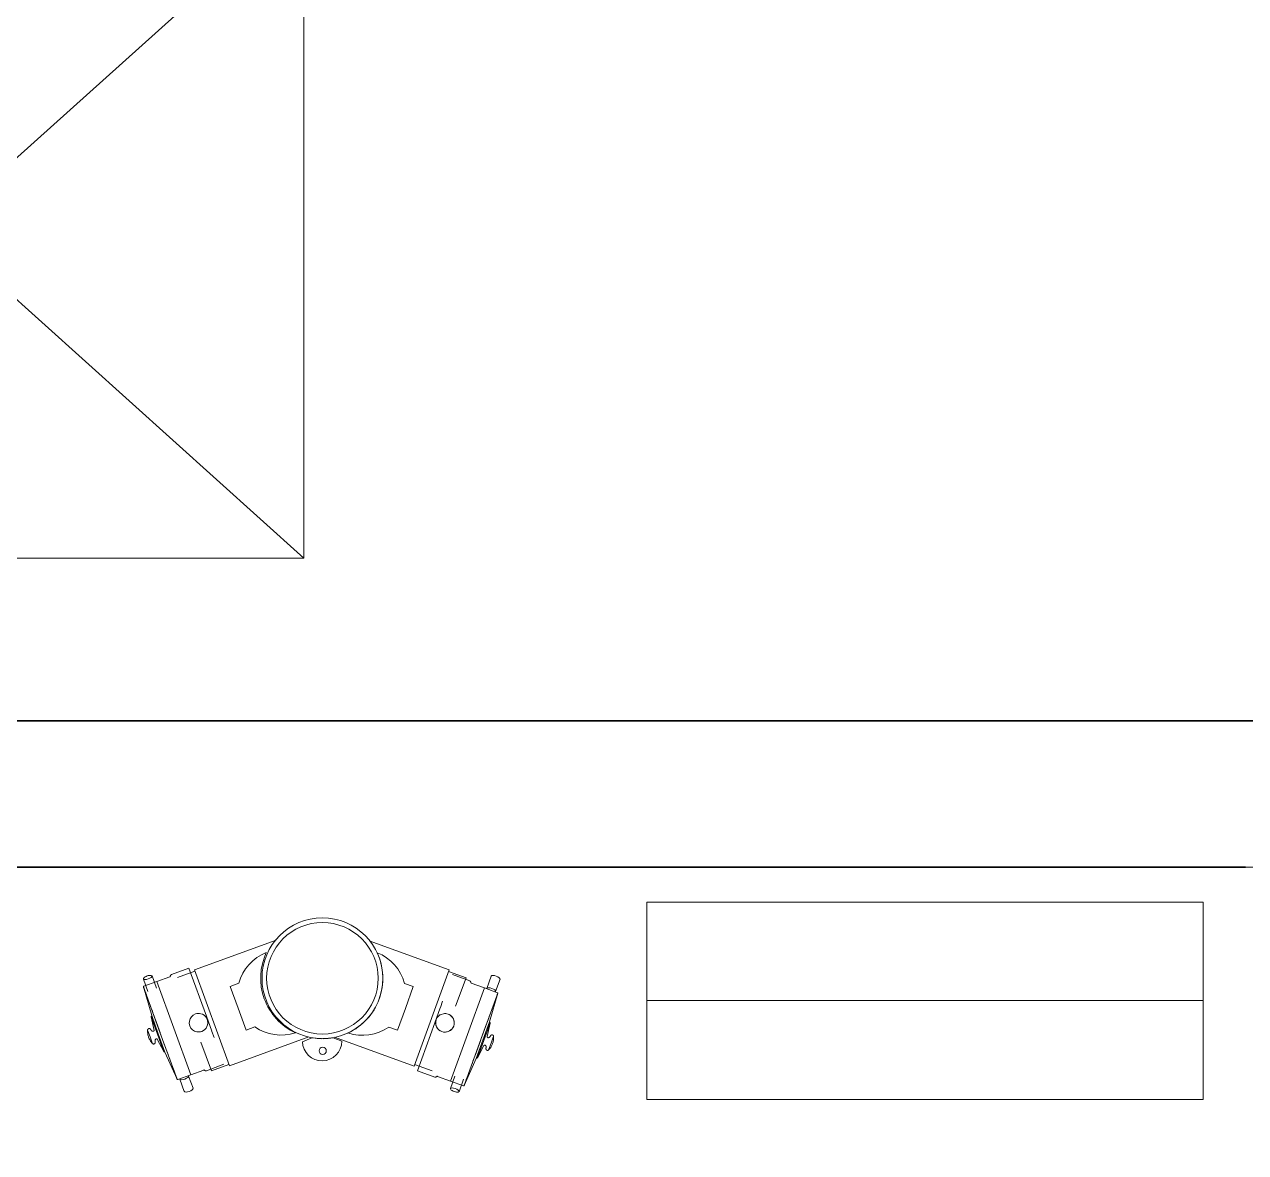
# Model space of a CAD drawing. Header units: metres. Extents: x 8 to 325, y -31 to 15.
# Drawn here: x 121.738 to 123.406, y -13.7 to -12.158 of the extents above; entities that cross this region are included whole.
import ezdxf

# ---------------------------------------------------------------- set-up
doc = ezdxf.new("R2010")
doc.units = ezdxf.units.M
for name, color, linetype, lineweight in [('A-ALAN', 7, 'Continuous', 9), ('A-DETY', 7, 'Continuous', 9), ('A-DUVR', 7, 'Continuous', 9), ('E-ELEC-EQPM', 7, 'Continuous', 9), ('M-EKIP', 7, 'Continuous', 9)]:
    doc.layers.add(name, color=color, linetype=linetype, lineweight=lineweight)

# ---------------------------------------------------------------- blocks, each defined once
blk = doc.blocks.new('SY-M-FH_01_FIREHYDRAND - Fire_Hydrant_Valve__2xDN65_-6458878-_1_13_4_13_ PERON KATI _FFL_')
at = {"layer": 'M-EKIP', "color": 8, "lineweight": 5, "true_color": 0x808080}
for p, q in [((0.0163, 0.1041), (-0.0955, 0.0634)), ((0.2524, 0.0632), (0.1434, 0.1029)), ((-0.1651, 0.0508), (-0.159, 0.0339)), ((-0.1471, 0.0383), (-0.1532, 0.0551)), ((-0.1289, 0.0538), (-0.1468, 0.0473)), ((-0.103, 0.0655), (-0.1269, 0.0568)), ((-0.0948, 0.0615), (-0.1187, 0.0528)), ((-0.103, 0.0655), (-0.0791, -0.0002)), ((-0.0955, 0.0634), (-0.0477, -0.0679)), ((0.2047, -0.0681), (0.2524, 0.0632)), ((0.2756, 0.0526), (0.2517, 0.0612)), ((0.2807, 0.0481), (0.2569, 0.0568)), ((0.2614, 0.0136), (0.2756, 0.0526)), ((0.3101, 0.0549), (0.304, 0.038)), ((0.3159, 0.0337), (0.3221, 0.0505)), ((-0.1651, 0.04), (-0.1538, 0.0008)), ((-0.1651, 0.04), (-0.1421, -0.0231)), ((-0.1468, 0.0473), (-0.1647, 0.0408)), ((-0.1468, 0.0473), (-0.1236, -0.0164)), ((-0.1468, 0.0473), (-0.1236, -0.0164)), ((-0.0347, 0.045), (-0.0467, 0.0406)), ((-0.0467, 0.0406), (-0.0358, 0.0108)), ((0.2036, 0.0404), (0.1917, 0.0447)), ((0.1928, 0.0106), (0.2036, 0.0404)), ((0.2775, -0.0251), (0.3007, 0.0387)), ((0.2775, -0.0251), (0.3007, 0.0387)), ((0.3007, 0.0387), (0.2828, 0.0452)), ((0.3186, 0.0321), (0.3007, 0.0387)), ((0.2406, 0.012), (0.2436, 0.0203)), ((0.296, -0.0318), (0.319, 0.0314)), ((0.3077, -0.0079), (0.319, 0.0314)), ((-0.1538, 0.0008), (-0.1448, -0.0241)), ((-0.0358, 0.0108), (-0.0249, -0.019)), ((0.1819, -0.0193), (0.1928, 0.0106)), ((0.233, -0.0089), (0.2404, 0.0116)), ((-0.1546, -0.0007), (-0.1506, -0.0194)), ((-0.1546, -0.0007), (-0.1459, -0.0245)), ((-0.1236, -0.0164), (-0.1004, -0.0801)), ((-0.1236, -0.0164), (-0.1004, -0.0801)), ((-0.0791, -0.0002), (-0.0716, -0.0207)), ((-0.0249, -0.019), (-0.013, -0.0147)), ((0.17, -0.0149), (0.1819, -0.0193)), ((0.2091, -0.0745), (0.233, -0.0089)), ((0.2987, -0.0328), (0.3077, -0.0079)), ((0.2998, -0.0332), (0.3084, -0.0094)), ((0.3045, -0.028), (0.3084, -0.0094)), ((-0.159, -0.02), (-0.156, -0.0282)), ((-0.156, -0.0282), (-0.153, -0.0363)), ((-0.1462, -0.0314), (-0.1373, -0.0483)), ((-0.1459, -0.0245), (-0.1373, -0.0483)), ((-0.1448, -0.0241), (-0.1357, -0.049)), ((-0.1421, -0.0231), (-0.1191, -0.0863)), ((-0.0715, -0.0211), (-0.0685, -0.0293)), ((-0.0477, -0.0679), (0.061, -0.0283)), ((0.065, -0.0295), (0.052, -0.0349)), ((0.0666, -0.0297), (0.065, -0.0295)), ((0.106, -0.0342), (0.0943, -0.0294)), ((0.096, -0.0285), (0.2047, -0.0681)), ((0.2543, -0.0888), (0.2775, -0.0251)), ((0.2543, -0.0888), (0.2775, -0.0251)), ((0.273, -0.0949), (0.296, -0.0318)), ((0.2896, -0.0577), (0.2987, -0.0328)), ((0.2911, -0.0569), (0.2998, -0.0332)), ((0.3099, -0.0368), (0.3128, -0.0287)), ((-0.1357, -0.049), (-0.1191, -0.0863)), ((-0.0865, -0.0357), (-0.0723, -0.0746)), ((0.2911, -0.0569), (0.3001, -0.0401)), ((0.3069, -0.045), (0.3099, -0.0368)), ((-0.0791, -0.0745), (-0.0552, -0.0658)), ((-0.0723, -0.0746), (-0.0484, -0.0659)), ((0.2054, -0.0662), (0.2292, -0.0749)), ((0.273, -0.0949), (0.2896, -0.0577)), ((-0.1183, -0.0866), (-0.1004, -0.0801)), ((-0.0972, -0.0986), (-0.1034, -0.0818)), ((-0.1004, -0.0801), (-0.0825, -0.0736)), ((0.2091, -0.0745), (0.233, -0.0832)), ((0.2364, -0.0823), (0.2543, -0.0888)), ((0.2603, -0.082), (0.2542, -0.0988)), ((-0.1153, -0.0861), (-0.1092, -0.1029)), ((0.2543, -0.0888), (0.2722, -0.0953)), ((0.2661, -0.1032), (0.2723, -0.0863))]:
    blk.add_line(p, q, dxfattribs=at)
at = {"layer": 'M-EKIP', "color": 8, "lineweight": 5, "true_color": 0x808080, "flags": 128}
for points in [[(-0.1289, 0.0538), (-0.1289, 0.0539), (-0.1289, 0.0539), (-0.1288, 0.0539), (-0.1288, 0.0539), (-0.1288, 0.0539), (-0.1287, 0.0539), (-0.1287, 0.054), (-0.1287, 0.054), (-0.1287, 0.054), (-0.1286, 0.054), (-0.1286, 0.054), (-0.1286, 0.0541), (-0.1286, 0.0541), (-0.1285, 0.0541), (-0.1285, 0.0541), (-0.1285, 0.0542), (-0.1285, 0.0542), (-0.1285, 0.0542), (-0.1285, 0.0542), (-0.1284, 0.0543), (-0.1284, 0.0543), (-0.1284, 0.0543), (-0.1284, 0.0544), (-0.1284, 0.0544), (-0.1284, 0.0544), (-0.1284, 0.0545), (-0.1284, 0.0545), (-0.1284, 0.0545), (-0.1284, 0.0546), (-0.1284, 0.0546), (-0.1284, 0.0546)], [(-0.1284, 0.0546), (-0.1284, 0.0547), (-0.1284, 0.0548), (-0.1284, 0.0549), (-0.1283, 0.055), (-0.1283, 0.0551), (-0.1283, 0.0552), (-0.1283, 0.0552), (-0.1283, 0.0553), (-0.1282, 0.0554), (-0.1282, 0.0555), (-0.1282, 0.0556), (-0.1281, 0.0557), (-0.1281, 0.0558), (-0.128, 0.0558), (-0.128, 0.0559), (-0.1279, 0.056), (-0.1279, 0.0561), (-0.1278, 0.0561), (-0.1277, 0.0562), (-0.1277, 0.0563), (-0.1276, 0.0563), (-0.1275, 0.0564), (-0.1275, 0.0564), (-0.1274, 0.0565), (-0.1273, 0.0565), (-0.1272, 0.0566), (-0.1272, 0.0566), (-0.1271, 0.0567), (-0.127, 0.0567), (-0.1269, 0.0568), (-0.1269, 0.0568)], [(-0.1651, 0.04), (-0.1651, 0.0401), (-0.1651, 0.0401), (-0.1651, 0.0401), (-0.1651, 0.0401), (-0.1651, 0.0402), (-0.1651, 0.0402), (-0.1651, 0.0402), (-0.1651, 0.0402), (-0.1651, 0.0402), (-0.1651, 0.0403), (-0.1651, 0.0403), (-0.1651, 0.0403), (-0.1651, 0.0403), (-0.1651, 0.0404), (-0.1651, 0.0404), (-0.1651, 0.0404), (-0.1651, 0.0404), (-0.1651, 0.0405), (-0.1651, 0.0405), (-0.1651, 0.0405), (-0.165, 0.0405), (-0.165, 0.0406), (-0.165, 0.0406), (-0.165, 0.0406), (-0.165, 0.0406), (-0.165, 0.0406), (-0.165, 0.0406), (-0.1649, 0.0407), (-0.1649, 0.0407), (-0.1649, 0.0407), (-0.1649, 0.0407), (-0.1649, 0.0407), (-0.1648, 0.0407), (-0.1648, 0.0408), (-0.1648, 0.0408), (-0.1648, 0.0408), (-0.1648, 0.0408), (-0.1647, 0.0408), (-0.1647, 0.0408), (-0.1647, 0.0408)], [(-0.1646, 0.0386), (-0.1647, 0.0391), (-0.1649, 0.0395), (-0.165, 0.0398), (-0.165, 0.04), (-0.1651, 0.04), (-0.1651, 0.04)], [(-0.1651, 0.04), (-0.1651, 0.04), (-0.165, 0.0398), (-0.1649, 0.0396), (-0.1648, 0.0392), (-0.1646, 0.0388), (-0.1644, 0.0382), (-0.1642, 0.0376), (-0.1639, 0.0368), (-0.1636, 0.036), (-0.1633, 0.035), (-0.1629, 0.034), (-0.1625, 0.0329), (-0.162, 0.0317), (-0.1616, 0.0304), (-0.1611, 0.029), (-0.1605, 0.0275), (-0.16, 0.026), (-0.1594, 0.0244), (-0.1588, 0.0227), (-0.1581, 0.0209), (-0.1574, 0.019), (-0.1567, 0.0171), (-0.156, 0.0151), (-0.1553, 0.0131), (-0.1545, 0.011), (-0.1537, 0.0089), (-0.1529, 0.0067), (-0.1521, 0.0044), (-0.1513, 0.0021), (-0.1504, -0.0002), (-0.1496, -0.0026), (-0.1487, -0.005), (-0.1478, -0.0074), (-0.1469, -0.0099), (-0.146, -0.0124), (-0.1451, -0.0149), (-0.1442, -0.0174), (-0.1433, -0.0199), (-0.1423, -0.0224), (-0.1421, -0.0231)], [(0.2807, 0.0481), (0.2808, 0.0481), (0.2809, 0.048), (0.281, 0.048), (0.2811, 0.0479), (0.2812, 0.0479), (0.2812, 0.0478), (0.2813, 0.0478), (0.2814, 0.0477), (0.2815, 0.0477), (0.2815, 0.0476), (0.2816, 0.0476), (0.2817, 0.0475), (0.2817, 0.0474), (0.2818, 0.0473), (0.2818, 0.0473), (0.2819, 0.0472), (0.2819, 0.0471), (0.282, 0.047), (0.282, 0.047), (0.2821, 0.0469), (0.2821, 0.0468), (0.2821, 0.0467), (0.2822, 0.0466), (0.2822, 0.0465), (0.2822, 0.0464), (0.2822, 0.0464), (0.2822, 0.0463), (0.2822, 0.0462), (0.2823, 0.0461), (0.2823, 0.046), (0.2823, 0.0459)], [(0.2823, 0.0459), (0.2823, 0.0459), (0.2823, 0.0459), (0.2823, 0.0458), (0.2823, 0.0458), (0.2823, 0.0458), (0.2823, 0.0457), (0.2823, 0.0457), (0.2823, 0.0457), (0.2823, 0.0456), (0.2823, 0.0456), (0.2823, 0.0456), (0.2823, 0.0456), (0.2824, 0.0455), (0.2824, 0.0455), (0.2824, 0.0455), (0.2824, 0.0454), (0.2824, 0.0454), (0.2825, 0.0454), (0.2825, 0.0454), (0.2825, 0.0454), (0.2825, 0.0453), (0.2826, 0.0453), (0.2826, 0.0453), (0.2826, 0.0453), (0.2826, 0.0453), (0.2827, 0.0452), (0.2827, 0.0452), (0.2827, 0.0452), (0.2827, 0.0452), (0.2828, 0.0452), (0.2828, 0.0452)], [(0.296, -0.0318), (0.2969, -0.0293), (0.2978, -0.0267), (0.2987, -0.0242), (0.2996, -0.0217), (0.3005, -0.0192), (0.3014, -0.0168), (0.3023, -0.0143), (0.3032, -0.0119), (0.3041, -0.0095), (0.3049, -0.0072), (0.3058, -0.0049), (0.3066, -0.0026), (0.3074, -0.0004), (0.3082, 0.0018), (0.309, 0.0039), (0.3097, 0.0059), (0.3104, 0.0079), (0.3111, 0.0098), (0.3118, 0.0117), (0.3125, 0.0135), (0.3131, 0.0152), (0.3137, 0.0169), (0.3143, 0.0185), (0.3148, 0.0199), (0.3153, 0.0213), (0.3158, 0.0227), (0.3162, 0.0239), (0.3167, 0.025), (0.317, 0.0261), (0.3174, 0.0271), (0.3177, 0.0279), (0.318, 0.0287), (0.3182, 0.0294), (0.3184, 0.03), (0.3186, 0.0304), (0.3188, 0.0308), (0.3189, 0.0311), (0.3189, 0.0313), (0.319, 0.0314), (0.319, 0.0314)], [(0.319, 0.0314), (0.3189, 0.0313), (0.3189, 0.0312), (0.3188, 0.0309), (0.3187, 0.0305), (0.3185, 0.0301)], [(0.3186, 0.0321), (0.3186, 0.0321), (0.3186, 0.0321), (0.3187, 0.0321), (0.3187, 0.0321), (0.3187, 0.0321), (0.3187, 0.0321), (0.3187, 0.0321), (0.3188, 0.032), (0.3188, 0.032), (0.3188, 0.032), (0.3188, 0.032), (0.3188, 0.032), (0.3189, 0.032), (0.3189, 0.0319), (0.3189, 0.0319), (0.3189, 0.0319), (0.3189, 0.0319), (0.3189, 0.0319), (0.3189, 0.0318), (0.3189, 0.0318), (0.319, 0.0318), (0.319, 0.0318), (0.319, 0.0317), (0.319, 0.0317), (0.319, 0.0317), (0.319, 0.0317), (0.319, 0.0317), (0.319, 0.0316), (0.319, 0.0316), (0.319, 0.0316), (0.319, 0.0316), (0.319, 0.0315), (0.319, 0.0315), (0.319, 0.0315), (0.319, 0.0315), (0.319, 0.0314), (0.319, 0.0314), (0.319, 0.0314), (0.319, 0.0314), (0.319, 0.0314)], [(-0.1546, -0.0007), (-0.1546, -0.0007), (-0.1546, -0.0007), (-0.1546, -0.0007), (-0.1546, -0.0006), (-0.1546, -0.0006), (-0.1546, -0.0006), (-0.1546, -0.0006), (-0.1546, -0.0005), (-0.1546, -0.0005), (-0.1546, -0.0005), (-0.1546, -0.0005), (-0.1546, -0.0004), (-0.1546, -0.0004), (-0.1546, -0.0004), (-0.1546, -0.0004), (-0.1546, -0.0003), (-0.1546, -0.0003), (-0.1545, -0.0003), (-0.1545, -0.0003), (-0.1545, -0.0003), (-0.1545, -0.0002), (-0.1545, -0.0002), (-0.1545, -0.0002), (-0.1545, -0.0002), (-0.1545, -0.0002), (-0.1545, -0.0001), (-0.1544, -0.0001), (-0.1544, -0.0001), (-0.1544, -0.0001), (-0.1544, -0.0001), (-0.1544, 0), (-0.1543, 0), (-0.1543, 0), (-0.1543, 0), (-0.1543, 0), (-0.1543, 0), (-0.1542, 0), (-0.1542, 0), (-0.1542, 0), (-0.1542, 0.0001)], [(-0.1542, 0.0001), (-0.1542, 0.0001), (-0.1541, 0.0001), (-0.1541, 0.0001), (-0.1541, 0.0001), (-0.1541, 0.0001), (-0.1541, 0.0001), (-0.154, 0.0001), (-0.154, 0.0001), (-0.154, 0.0002), (-0.154, 0.0002), (-0.154, 0.0002), (-0.154, 0.0002), (-0.1539, 0.0002), (-0.1539, 0.0002), (-0.1539, 0.0003), (-0.1539, 0.0003), (-0.1539, 0.0003), (-0.1539, 0.0003), (-0.1539, 0.0003), (-0.1538, 0.0004), (-0.1538, 0.0004), (-0.1538, 0.0004), (-0.1538, 0.0004), (-0.1538, 0.0005), (-0.1538, 0.0005), (-0.1538, 0.0005), (-0.1538, 0.0005), (-0.1538, 0.0006), (-0.1538, 0.0006), (-0.1538, 0.0006), (-0.1538, 0.0006), (-0.1538, 0.0006), (-0.1538, 0.0007), (-0.1538, 0.0007), (-0.1538, 0.0007), (-0.1538, 0.0007), (-0.1538, 0.0008), (-0.1538, 0.0008), (-0.1538, 0.0008), (-0.1538, 0.0008)], [(-0.1542, -0.0017), (-0.1543, -0.0015), (-0.1544, -0.0013), (-0.1544, -0.0011), (-0.1545, -0.0009), (-0.1545, -0.0008), (-0.1545, -0.0008), (-0.1546, -0.0007)], [(-0.1546, -0.0007), (-0.1545, -0.0008), (-0.1545, -0.0008), (-0.1545, -0.0009), (-0.1544, -0.001), (-0.1544, -0.0012), (-0.1543, -0.0014), (-0.1542, -0.0017), (-0.1541, -0.0019), (-0.154, -0.0023), (-0.1539, -0.0026), (-0.1537, -0.003), (-0.1536, -0.0034), (-0.1534, -0.0039), (-0.1532, -0.0044), (-0.153, -0.0049), (-0.1528, -0.0054), (-0.1526, -0.006), (-0.1524, -0.0066), (-0.1522, -0.0073), (-0.1519, -0.0079), (-0.1517, -0.0086), (-0.1514, -0.0094), (-0.1511, -0.0101), (-0.1509, -0.0109), (-0.1506, -0.0117), (-0.1503, -0.0125), (-0.15, -0.0133), (-0.1497, -0.0141), (-0.1494, -0.015), (-0.149, -0.0159), (-0.1487, -0.0168), (-0.1484, -0.0177), (-0.1481, -0.0186), (-0.1477, -0.0195), (-0.1474, -0.0205), (-0.147, -0.0214), (-0.1467, -0.0223), (-0.1463, -0.0233), (-0.146, -0.0242), (-0.1459, -0.0245)], [(0.2998, -0.0332), (0.3001, -0.0322), (0.3005, -0.0313), (0.3008, -0.0303), (0.3012, -0.0294), (0.3015, -0.0285), (0.3018, -0.0275), (0.3022, -0.0266), (0.3025, -0.0257), (0.3028, -0.0248), (0.3032, -0.0239), (0.3035, -0.0231), (0.3038, -0.0222), (0.3041, -0.0214), (0.3044, -0.0206), (0.3047, -0.0198), (0.305, -0.019), (0.3052, -0.0182), (0.3055, -0.0175), (0.3057, -0.0168), (0.306, -0.0161), (0.3062, -0.0155), (0.3065, -0.0149), (0.3067, -0.0143), (0.3069, -0.0137), (0.3071, -0.0132), (0.3072, -0.0127), (0.3074, -0.0122), (0.3076, -0.0118), (0.3077, -0.0114), (0.3078, -0.011), (0.308, -0.0107), (0.3081, -0.0104), (0.3082, -0.0102), (0.3082, -0.0099), (0.3083, -0.0098), (0.3084, -0.0096), (0.3084, -0.0095), (0.3084, -0.0094), (0.3084, -0.0094)], [(0.3077, -0.0079), (0.3077, -0.0079), (0.3077, -0.0079), (0.3077, -0.0079), (0.3077, -0.008), (0.3077, -0.008), (0.3077, -0.008), (0.3077, -0.008), (0.3077, -0.008), (0.3077, -0.0081), (0.3077, -0.0081), (0.3077, -0.0081), (0.3077, -0.0081), (0.3077, -0.0082), (0.3077, -0.0082), (0.3077, -0.0082), (0.3077, -0.0082), (0.3077, -0.0083), (0.3077, -0.0083), (0.3077, -0.0083), (0.3077, -0.0083), (0.3077, -0.0083), (0.3078, -0.0084), (0.3078, -0.0084), (0.3078, -0.0084), (0.3078, -0.0084), (0.3078, -0.0084), (0.3078, -0.0085), (0.3078, -0.0085), (0.3079, -0.0085), (0.3079, -0.0085), (0.3079, -0.0085), (0.3079, -0.0085), (0.3079, -0.0086), (0.308, -0.0086), (0.308, -0.0086), (0.308, -0.0086), (0.308, -0.0086), (0.308, -0.0086), (0.3081, -0.0086), (0.3081, -0.0086)], [(0.3084, -0.0094), (0.3084, -0.0094), (0.3084, -0.0095), (0.3084, -0.0096), (0.3083, -0.0097), (0.3083, -0.0099), (0.3082, -0.0101), (0.3081, -0.0103), (0.308, -0.0106)], [(0.3081, -0.0086), (0.3081, -0.0086), (0.3081, -0.0086), (0.3081, -0.0087), (0.3082, -0.0087), (0.3082, -0.0087), (0.3082, -0.0087), (0.3082, -0.0087), (0.3082, -0.0087), (0.3083, -0.0087), (0.3083, -0.0088), (0.3083, -0.0088), (0.3083, -0.0088), (0.3083, -0.0088), (0.3083, -0.0088), (0.3084, -0.0088), (0.3084, -0.0089), (0.3084, -0.0089), (0.3084, -0.0089), (0.3084, -0.0089), (0.3084, -0.009), (0.3084, -0.009), (0.3084, -0.009), (0.3084, -0.009), (0.3085, -0.009), (0.3085, -0.0091), (0.3085, -0.0091), (0.3085, -0.0091), (0.3085, -0.0091), (0.3085, -0.0092), (0.3085, -0.0092), (0.3085, -0.0092), (0.3085, -0.0092), (0.3085, -0.0093), (0.3085, -0.0093), (0.3085, -0.0093), (0.3085, -0.0093), (0.3085, -0.0094), (0.3084, -0.0094), (0.3084, -0.0094), (0.3084, -0.0094)], [(-0.1594, -0.0188), (-0.1594, -0.0187), (-0.1594, -0.0186), (-0.1594, -0.0185), (-0.1593, -0.0184), (-0.1593, -0.0184), (-0.1593, -0.0183), (-0.1592, -0.0182), (-0.1592, -0.0181), (-0.1591, -0.018), (-0.1591, -0.018), (-0.159, -0.0179), (-0.159, -0.0178), (-0.1589, -0.0177), (-0.1589, -0.0177), (-0.1588, -0.0176), (-0.1587, -0.0175), (-0.1587, -0.0175), (-0.1586, -0.0174), (-0.1585, -0.0174), (-0.1585, -0.0173), (-0.1584, -0.0173), (-0.1583, -0.0172), (-0.1582, -0.0172), (-0.1582, -0.0171), (-0.1581, -0.0171), (-0.158, -0.0171), (-0.1579, -0.017), (-0.1578, -0.017), (-0.1577, -0.017), (-0.1576, -0.017), (-0.1576, -0.017), (-0.1575, -0.0169), (-0.1574, -0.0169), (-0.1573, -0.0169), (-0.1572, -0.0169), (-0.1571, -0.0169), (-0.157, -0.0169), (-0.1569, -0.0169), (-0.1568, -0.017), (-0.1567, -0.017), (-0.1567, -0.017), (-0.1566, -0.017), (-0.1565, -0.017), (-0.1564, -0.0171), (-0.1563, -0.0171), (-0.1562, -0.0171), (-0.1562, -0.0172), (-0.1561, -0.0172), (-0.156, -0.0173), (-0.1559, -0.0173), (-0.1559, -0.0174), (-0.1558, -0.0174), (-0.1558, -0.0175)], [(-0.158, -0.0289), (-0.1583, -0.0278), (-0.1586, -0.0267), (-0.1589, -0.0256), (-0.1591, -0.0245), (-0.1592, -0.0234), (-0.1594, -0.0222), (-0.1594, -0.0211), (-0.1594, -0.02), (-0.1594, -0.0188), (-0.1594, -0.0188)], [(-0.1526, -0.0376), (-0.1533, -0.0367), (-0.1541, -0.0358), (-0.1547, -0.0349), (-0.1554, -0.034), (-0.156, -0.033), (-0.1565, -0.032), (-0.1571, -0.031), (-0.1575, -0.03), (-0.158, -0.0289), (-0.158, -0.0289)], [(-0.1558, -0.0175), (-0.1556, -0.0175), (-0.1555, -0.0176), (-0.1554, -0.0177), (-0.1554, -0.0179), (-0.1553, -0.018), (-0.1552, -0.0181), (-0.1551, -0.0182), (-0.155, -0.0183), (-0.1549, -0.0184), (-0.1549, -0.0186), (-0.1548, -0.0187), (-0.1548, -0.0188), (-0.1547, -0.0188)], [(-0.1547, -0.0188), (-0.1547, -0.019), (-0.1546, -0.0191), (-0.1546, -0.0192), (-0.1545, -0.0193), (-0.1545, -0.0194), (-0.1544, -0.0195), (-0.1543, -0.0196), (-0.1542, -0.0197), (-0.1542, -0.0198), (-0.1541, -0.0198), (-0.154, -0.0199), (-0.1539, -0.02), (-0.1538, -0.0201), (-0.1537, -0.0202), (-0.1536, -0.0202), (-0.1535, -0.0203), (-0.1534, -0.0203), (-0.1533, -0.0204), (-0.1532, -0.0205), (-0.1531, -0.0205), (-0.153, -0.0205), (-0.1529, -0.0206), (-0.1527, -0.0206), (-0.1526, -0.0207), (-0.1525, -0.0207), (-0.1524, -0.0207), (-0.1523, -0.0207), (-0.1521, -0.0207), (-0.152, -0.0207), (-0.1519, -0.0207), (-0.1518, -0.0207), (-0.1517, -0.0207), (-0.1515, -0.0207), (-0.1515, -0.0207)], [(-0.1515, -0.0207), (-0.1515, -0.0207), (-0.1514, -0.0207), (-0.1514, -0.0207), (-0.1514, -0.0207), (-0.1513, -0.0206), (-0.1513, -0.0206), (-0.1512, -0.0206), (-0.1512, -0.0206), (-0.1511, -0.0206), (-0.1511, -0.0206), (-0.1511, -0.0205), (-0.151, -0.0205), (-0.151, -0.0205), (-0.151, -0.0204), (-0.1509, -0.0204), (-0.1509, -0.0204), (-0.1509, -0.0204), (-0.1508, -0.0203), (-0.1508, -0.0203), (-0.1508, -0.0203), (-0.1508, -0.0202), (-0.1507, -0.0202), (-0.1507, -0.0201), (-0.1507, -0.0201), (-0.1507, -0.0201), (-0.1507, -0.02), (-0.1506, -0.02), (-0.1506, -0.0199), (-0.1506, -0.0199), (-0.1506, -0.0199), (-0.1506, -0.0198), (-0.1506, -0.0198), (-0.1506, -0.0197), (-0.1506, -0.0197), (-0.1506, -0.0196), (-0.1506, -0.0196), (-0.1506, -0.0195), (-0.1506, -0.0195), (-0.1506, -0.0195), (-0.1506, -0.0194), (-0.1506, -0.0194)], [(-0.1478, -0.031), (-0.1479, -0.0311), (-0.148, -0.0312), (-0.1481, -0.0312), (-0.1482, -0.0313), (-0.1482, -0.0314), (-0.1483, -0.0315), (-0.1484, -0.0316), (-0.1485, -0.0316), (-0.1486, -0.0317), (-0.1486, -0.0318), (-0.1487, -0.0319), (-0.1488, -0.032), (-0.1488, -0.0321), (-0.1489, -0.0323), (-0.1489, -0.0324), (-0.149, -0.0325), (-0.149, -0.0326), (-0.1491, -0.0327), (-0.1491, -0.0328), (-0.1491, -0.0329), (-0.1491, -0.0331), (-0.1492, -0.0332), (-0.1492, -0.0333), (-0.1492, -0.0334), (-0.1492, -0.0335), (-0.1492, -0.0337), (-0.1492, -0.0338), (-0.1492, -0.0339), (-0.1492, -0.034), (-0.1491, -0.0341), (-0.1491, -0.0343), (-0.1491, -0.0344), (-0.149, -0.0345), (-0.149, -0.0345)], [(-0.1462, -0.0314), (-0.1462, -0.0314), (-0.1462, -0.0314), (-0.1463, -0.0313), (-0.1463, -0.0313), (-0.1463, -0.0313), (-0.1464, -0.0312), (-0.1464, -0.0312), (-0.1464, -0.0312), (-0.1464, -0.0311), (-0.1465, -0.0311), (-0.1465, -0.0311), (-0.1466, -0.031), (-0.1466, -0.031), (-0.1466, -0.031), (-0.1467, -0.031), (-0.1467, -0.031), (-0.1467, -0.0309), (-0.1468, -0.0309), (-0.1468, -0.0309), (-0.1469, -0.0309), (-0.1469, -0.0309), (-0.147, -0.0309), (-0.147, -0.0309), (-0.147, -0.0309), (-0.1471, -0.0308), (-0.1471, -0.0308), (-0.1472, -0.0308), (-0.1472, -0.0308), (-0.1473, -0.0308), (-0.1473, -0.0309), (-0.1474, -0.0309), (-0.1474, -0.0309), (-0.1474, -0.0309), (-0.1475, -0.0309), (-0.1475, -0.0309), (-0.1476, -0.0309), (-0.1476, -0.0309), (-0.1477, -0.031), (-0.1477, -0.031), (-0.1477, -0.031), (-0.1478, -0.031)], [(-0.1459, -0.0245), (-0.1456, -0.0254), (-0.1452, -0.0264), (-0.1449, -0.0273), (-0.1445, -0.0283), (-0.1442, -0.0292), (-0.1439, -0.0301), (-0.1435, -0.0311), (-0.1432, -0.032), (-0.1429, -0.0329), (-0.1425, -0.0337), (-0.1422, -0.0346), (-0.1419, -0.0355), (-0.1416, -0.0363), (-0.1413, -0.0371), (-0.141, -0.0379), (-0.1407, -0.0387), (-0.1405, -0.0394), (-0.1402, -0.0402), (-0.1399, -0.0409), (-0.1397, -0.0415), (-0.1395, -0.0422), (-0.1392, -0.0428), (-0.139, -0.0434), (-0.1388, -0.044), (-0.1386, -0.0445), (-0.1384, -0.045), (-0.1383, -0.0455), (-0.1381, -0.0459), (-0.138, -0.0463), (-0.1378, -0.0466), (-0.1377, -0.047), (-0.1376, -0.0473), (-0.1375, -0.0475), (-0.1374, -0.0477), (-0.1374, -0.0479), (-0.1373, -0.0481), (-0.1373, -0.0482), (-0.1373, -0.0482), (-0.1373, -0.0483)], [(-0.1421, -0.0231), (-0.1412, -0.0256), (-0.1403, -0.0282), (-0.1393, -0.0307), (-0.1384, -0.0332), (-0.1375, -0.0357), (-0.1366, -0.0381), (-0.1357, -0.0406), (-0.1349, -0.043), (-0.134, -0.0454), (-0.1331, -0.0477), (-0.1323, -0.05), (-0.1315, -0.0523), (-0.1307, -0.0545), (-0.1299, -0.0566), (-0.1291, -0.0588), (-0.1284, -0.0608), (-0.1276, -0.0628), (-0.1269, -0.0647), (-0.1263, -0.0666), (-0.1256, -0.0684), (-0.125, -0.0701), (-0.1244, -0.0718), (-0.1238, -0.0733), (-0.1233, -0.0748), (-0.1228, -0.0762), (-0.1223, -0.0776), (-0.1218, -0.0788), (-0.1214, -0.0799), (-0.121, -0.081), (-0.1207, -0.082), (-0.1204, -0.0828), (-0.1201, -0.0836), (-0.1198, -0.0843), (-0.1196, -0.0849), (-0.1194, -0.0853), (-0.1193, -0.0857), (-0.1192, -0.086), (-0.1191, -0.0862), (-0.1191, -0.0862), (-0.1191, -0.0863)], [(0.273, -0.0949), (0.273, -0.0949), (0.2731, -0.0947), (0.2732, -0.0945), (0.2733, -0.0941), (0.2735, -0.0937), (0.2737, -0.0931), (0.2739, -0.0925), (0.2742, -0.0917), (0.2745, -0.0909), (0.2748, -0.0899), (0.2752, -0.0889), (0.2756, -0.0878), (0.276, -0.0866), (0.2765, -0.0853), (0.277, -0.0839), (0.2775, -0.0824), (0.2781, -0.0809), (0.2787, -0.0793), (0.2793, -0.0776), (0.28, -0.0758), (0.2806, -0.0739), (0.2813, -0.072), (0.2821, -0.07), (0.2828, -0.068), (0.2836, -0.0659), (0.2843, -0.0637), (0.2851, -0.0615), (0.286, -0.0593), (0.2868, -0.057), (0.2876, -0.0547), (0.2885, -0.0523), (0.2894, -0.0499), (0.2903, -0.0475), (0.2912, -0.045), (0.2921, -0.0425), (0.293, -0.04), (0.2939, -0.0375), (0.2948, -0.035), (0.2957, -0.0325), (0.296, -0.0318)], [(0.2911, -0.0569), (0.2911, -0.0569), (0.2912, -0.0569), (0.2912, -0.0568), (0.2912, -0.0566), (0.2913, -0.0565), (0.2914, -0.0563), (0.2915, -0.056), (0.2916, -0.0557), (0.2917, -0.0554), (0.2918, -0.0551), (0.292, -0.0547), (0.2921, -0.0542), (0.2923, -0.0538), (0.2925, -0.0533), (0.2926, -0.0528), (0.2928, -0.0522), (0.2931, -0.0516), (0.2933, -0.051), (0.2935, -0.0504), (0.2938, -0.0497), (0.294, -0.049), (0.2943, -0.0483), (0.2945, -0.0476), (0.2948, -0.0468), (0.2951, -0.046), (0.2954, -0.0452), (0.2957, -0.0444), (0.296, -0.0435), (0.2963, -0.0427), (0.2967, -0.0418), (0.297, -0.0409), (0.2973, -0.04), (0.2976, -0.0391), (0.298, -0.0381), (0.2983, -0.0372), (0.2987, -0.0363), (0.299, -0.0353), (0.2993, -0.0344), (0.2997, -0.0334), (0.2998, -0.0332)], [(0.3045, -0.028), (0.3045, -0.0281), (0.3045, -0.0281), (0.3045, -0.0282), (0.3044, -0.0282), (0.3044, -0.0283), (0.3044, -0.0283), (0.3045, -0.0284), (0.3045, -0.0284), (0.3045, -0.0284), (0.3045, -0.0285), (0.3045, -0.0285), (0.3045, -0.0286), (0.3045, -0.0286), (0.3045, -0.0287), (0.3045, -0.0287), (0.3046, -0.0287), (0.3046, -0.0288), (0.3046, -0.0288), (0.3046, -0.0289), (0.3046, -0.0289), (0.3047, -0.0289), (0.3047, -0.029), (0.3047, -0.029), (0.3047, -0.029), (0.3048, -0.0291), (0.3048, -0.0291), (0.3048, -0.0291), (0.3049, -0.0292), (0.3049, -0.0292), (0.305, -0.0292), (0.305, -0.0292), (0.305, -0.0293), (0.3051, -0.0293), (0.3051, -0.0293), (0.3051, -0.0293), (0.3052, -0.0293), (0.3052, -0.0293), (0.3053, -0.0293), (0.3053, -0.0294), (0.3054, -0.0294), (0.3054, -0.0294)], [(0.3054, -0.0294), (0.3055, -0.0294), (0.3056, -0.0294), (0.3058, -0.0294), (0.3059, -0.0294), (0.306, -0.0294), (0.3061, -0.0294), (0.3062, -0.0294), (0.3064, -0.0294), (0.3065, -0.0293), (0.3066, -0.0293), (0.3067, -0.0293), (0.3068, -0.0292), (0.3069, -0.0292), (0.3071, -0.0291), (0.3072, -0.0291), (0.3073, -0.029), (0.3074, -0.029), (0.3075, -0.0289), (0.3076, -0.0288), (0.3077, -0.0288), (0.3078, -0.0287), (0.3079, -0.0286), (0.308, -0.0285), (0.308, -0.0284), (0.3081, -0.0284), (0.3082, -0.0283), (0.3083, -0.0282), (0.3083, -0.0281), (0.3084, -0.028), (0.3085, -0.0279), (0.3085, -0.0278), (0.3086, -0.0276), (0.3086, -0.0275), (0.3086, -0.0275)], [(0.3086, -0.0275), (0.3087, -0.0274), (0.3087, -0.0273), (0.3088, -0.0271), (0.3089, -0.027), (0.309, -0.0269), (0.309, -0.0268), (0.3091, -0.0267), (0.3092, -0.0266), (0.3093, -0.0264), (0.3094, -0.0263), (0.3095, -0.0262), (0.3096, -0.0261), (0.3096, -0.0261)], [(0.3096, -0.0261), (0.3097, -0.0261), (0.3098, -0.026), (0.3099, -0.026), (0.3099, -0.0259), (0.31, -0.0259), (0.3101, -0.0258), (0.3102, -0.0258), (0.3103, -0.0258), (0.3103, -0.0257), (0.3104, -0.0257), (0.3105, -0.0257), (0.3106, -0.0257), (0.3107, -0.0256), (0.3108, -0.0256), (0.3109, -0.0256), (0.311, -0.0256), (0.311, -0.0256), (0.3111, -0.0256), (0.3112, -0.0256), (0.3113, -0.0256), (0.3114, -0.0256), (0.3115, -0.0256), (0.3116, -0.0257), (0.3117, -0.0257), (0.3118, -0.0257), (0.3118, -0.0257), (0.3119, -0.0258), (0.312, -0.0258), (0.3121, -0.0258), (0.3122, -0.0259), (0.3122, -0.0259), (0.3123, -0.026), (0.3124, -0.026), (0.3125, -0.0261), (0.3125, -0.0261), (0.3126, -0.0262), (0.3127, -0.0263), (0.3127, -0.0263), (0.3128, -0.0264), (0.3129, -0.0265), (0.3129, -0.0265), (0.313, -0.0266), (0.313, -0.0267), (0.3131, -0.0268), (0.3131, -0.0268), (0.3131, -0.0269), (0.3132, -0.027), (0.3132, -0.0271), (0.3132, -0.0272), (0.3133, -0.0273), (0.3133, -0.0273), (0.3133, -0.0274), (0.3133, -0.0275)], [(0.3133, -0.0275), (0.3133, -0.0286), (0.3133, -0.0297), (0.3132, -0.0309), (0.3131, -0.032), (0.313, -0.0331), (0.3128, -0.0342), (0.3125, -0.0354), (0.3122, -0.0365), (0.3119, -0.0375), (0.3119, -0.0376)], [(-0.1489, -0.0362), (-0.1489, -0.0363), (-0.149, -0.0364), (-0.149, -0.0365), (-0.149, -0.0366), (-0.149, -0.0367), (-0.1491, -0.0367), (-0.1491, -0.0368), (-0.1492, -0.0369), (-0.1492, -0.037), (-0.1493, -0.0371), (-0.1493, -0.0371), (-0.1494, -0.0372), (-0.1494, -0.0373), (-0.1495, -0.0373), (-0.1495, -0.0374), (-0.1496, -0.0375), (-0.1497, -0.0375), (-0.1497, -0.0376), (-0.1498, -0.0376), (-0.1499, -0.0377), (-0.15, -0.0377), (-0.15, -0.0378), (-0.1501, -0.0378), (-0.1502, -0.0379), (-0.1503, -0.0379), (-0.1504, -0.0379), (-0.1504, -0.038), (-0.1505, -0.038), (-0.1506, -0.038), (-0.1507, -0.038), (-0.1508, -0.0381), (-0.1509, -0.0381), (-0.151, -0.0381), (-0.1511, -0.0381), (-0.1512, -0.0381), (-0.1512, -0.0381), (-0.1513, -0.0381), (-0.1514, -0.0381), (-0.1515, -0.0381), (-0.1516, -0.038), (-0.1517, -0.038), (-0.1518, -0.038), (-0.1519, -0.038), (-0.1519, -0.0379), (-0.152, -0.0379), (-0.1521, -0.0379), (-0.1522, -0.0378), (-0.1523, -0.0378), (-0.1523, -0.0377), (-0.1524, -0.0377), (-0.1525, -0.0376), (-0.1526, -0.0376), (-0.1526, -0.0376)], [(-0.149, -0.0345), (-0.149, -0.0346), (-0.149, -0.0348), (-0.1489, -0.0349), (-0.1489, -0.0351), (-0.1489, -0.0352), (-0.1489, -0.0353), (-0.1489, -0.0355), (-0.1489, -0.0356), (-0.1489, -0.0358), (-0.1489, -0.0359), (-0.1489, -0.0361), (-0.1489, -0.0362), (-0.1489, -0.0362)], [(-0.1373, -0.0483), (-0.1373, -0.0482), (-0.1373, -0.0482), (-0.1373, -0.0481), (-0.1374, -0.048), (-0.1374, -0.0478), (-0.1375, -0.0476), (-0.1376, -0.0473), (-0.1377, -0.047)], [(-0.1365, -0.0486), (-0.1365, -0.0486), (-0.1365, -0.0486), (-0.1365, -0.0486), (-0.1366, -0.0486), (-0.1366, -0.0487), (-0.1366, -0.0487), (-0.1366, -0.0487), (-0.1367, -0.0487), (-0.1367, -0.0487), (-0.1367, -0.0487), (-0.1367, -0.0487), (-0.1368, -0.0487), (-0.1368, -0.0487), (-0.1368, -0.0486), (-0.1368, -0.0486), (-0.1369, -0.0486), (-0.1369, -0.0486), (-0.1369, -0.0486), (-0.1369, -0.0486), (-0.1369, -0.0486), (-0.137, -0.0486), (-0.137, -0.0486), (-0.137, -0.0486), (-0.137, -0.0485), (-0.1371, -0.0485), (-0.1371, -0.0485), (-0.1371, -0.0485), (-0.1371, -0.0485), (-0.1371, -0.0485), (-0.1371, -0.0485), (-0.1372, -0.0484), (-0.1372, -0.0484), (-0.1372, -0.0484), (-0.1372, -0.0484), (-0.1372, -0.0484), (-0.1372, -0.0483), (-0.1372, -0.0483), (-0.1372, -0.0483), (-0.1373, -0.0483), (-0.1373, -0.0483)], [(-0.1357, -0.049), (-0.1357, -0.049), (-0.1357, -0.0489), (-0.1357, -0.0489), (-0.1357, -0.0489), (-0.1358, -0.0489), (-0.1358, -0.0489), (-0.1358, -0.0488), (-0.1358, -0.0488), (-0.1358, -0.0488), (-0.1358, -0.0488), (-0.1358, -0.0488), (-0.1359, -0.0487), (-0.1359, -0.0487), (-0.1359, -0.0487), (-0.1359, -0.0487), (-0.1359, -0.0487), (-0.136, -0.0487), (-0.136, -0.0487), (-0.136, -0.0486), (-0.136, -0.0486), (-0.136, -0.0486), (-0.1361, -0.0486), (-0.1361, -0.0486), (-0.1361, -0.0486), (-0.1361, -0.0486), (-0.1362, -0.0486), (-0.1362, -0.0486), (-0.1362, -0.0486), (-0.1362, -0.0486), (-0.1363, -0.0486), (-0.1363, -0.0486), (-0.1363, -0.0486), (-0.1363, -0.0486), (-0.1364, -0.0486), (-0.1364, -0.0486), (-0.1364, -0.0486), (-0.1364, -0.0486), (-0.1364, -0.0486), (-0.1365, -0.0486), (-0.1365, -0.0486)], [(0.3017, -0.0397), (0.3016, -0.0397), (0.3016, -0.0396), (0.3015, -0.0396), (0.3015, -0.0396), (0.3015, -0.0396), (0.3014, -0.0396), (0.3014, -0.0396), (0.3013, -0.0396), (0.3013, -0.0395), (0.3012, -0.0395), (0.3012, -0.0395), (0.3011, -0.0395), (0.3011, -0.0395), (0.3011, -0.0395), (0.301, -0.0395), (0.301, -0.0395), (0.3009, -0.0395), (0.3009, -0.0395), (0.3008, -0.0395), (0.3008, -0.0396), (0.3008, -0.0396), (0.3007, -0.0396), (0.3007, -0.0396), (0.3006, -0.0396), (0.3006, -0.0396), (0.3005, -0.0396), (0.3005, -0.0397), (0.3005, -0.0397), (0.3004, -0.0397), (0.3004, -0.0397), (0.3004, -0.0398), (0.3003, -0.0398), (0.3003, -0.0398), (0.3003, -0.0399), (0.3002, -0.0399), (0.3002, -0.0399), (0.3002, -0.04), (0.3002, -0.04), (0.3001, -0.04), (0.3001, -0.0401), (0.3001, -0.0401)], [(0.3029, -0.0432), (0.303, -0.0431), (0.303, -0.043), (0.303, -0.0428), (0.303, -0.0427), (0.3031, -0.0426), (0.3031, -0.0425), (0.3031, -0.0424), (0.3031, -0.0422), (0.3031, -0.0421), (0.3031, -0.042), (0.303, -0.0419), (0.303, -0.0418), (0.303, -0.0416), (0.303, -0.0415), (0.3029, -0.0414), (0.3029, -0.0413), (0.3029, -0.0412), (0.3028, -0.0411), (0.3028, -0.041), (0.3027, -0.0408), (0.3027, -0.0407), (0.3026, -0.0406), (0.3025, -0.0405), (0.3025, -0.0404), (0.3024, -0.0403), (0.3023, -0.0402), (0.3022, -0.0402), (0.3021, -0.0401), (0.3021, -0.04), (0.302, -0.0399), (0.3019, -0.0398), (0.3018, -0.0398), (0.3017, -0.0397), (0.3017, -0.0397)], [(0.3028, -0.0449), (0.3028, -0.0448), (0.3028, -0.0446), (0.3028, -0.0445), (0.3027, -0.0443), (0.3027, -0.0442), (0.3028, -0.044), (0.3028, -0.0439), (0.3028, -0.0438), (0.3028, -0.0436), (0.3028, -0.0435), (0.3029, -0.0434), (0.3029, -0.0432), (0.3029, -0.0432)], [(0.3065, -0.0462), (0.3064, -0.0463), (0.3063, -0.0463), (0.3063, -0.0464), (0.3062, -0.0464), (0.3061, -0.0465), (0.306, -0.0465), (0.3059, -0.0466), (0.3059, -0.0466), (0.3058, -0.0466), (0.3057, -0.0467), (0.3056, -0.0467), (0.3055, -0.0467), (0.3054, -0.0467), (0.3053, -0.0467), (0.3052, -0.0467), (0.3052, -0.0468), (0.3051, -0.0468), (0.305, -0.0468), (0.3049, -0.0468), (0.3048, -0.0467), (0.3047, -0.0467), (0.3046, -0.0467), (0.3045, -0.0467), (0.3044, -0.0467), (0.3044, -0.0467), (0.3043, -0.0466), (0.3042, -0.0466), (0.3041, -0.0466), (0.304, -0.0465), (0.3039, -0.0465), (0.3039, -0.0464), (0.3038, -0.0464), (0.3037, -0.0463), (0.3036, -0.0463), (0.3036, -0.0462), (0.3035, -0.0462), (0.3034, -0.0461), (0.3034, -0.046), (0.3033, -0.046), (0.3033, -0.0459), (0.3032, -0.0458), (0.3031, -0.0458), (0.3031, -0.0457), (0.3031, -0.0456), (0.303, -0.0455), (0.303, -0.0454), (0.3029, -0.0454), (0.3029, -0.0453), (0.3029, -0.0452), (0.3028, -0.0451), (0.3028, -0.045), (0.3028, -0.0449), (0.3028, -0.0449)], [(0.3119, -0.0376), (0.3114, -0.0386), (0.311, -0.0397), (0.3104, -0.0407), (0.3099, -0.0416), (0.3093, -0.0426), (0.3086, -0.0435), (0.308, -0.0445), (0.3072, -0.0453), (0.3065, -0.0462), (0.3065, -0.0462)], [(0.2904, -0.0573), (0.2903, -0.0573), (0.2903, -0.0573), (0.2903, -0.0573), (0.2903, -0.0573), (0.2902, -0.0573), (0.2902, -0.0573), (0.2902, -0.0573), (0.2902, -0.0573), (0.2901, -0.0573), (0.2901, -0.0573), (0.2901, -0.0573), (0.2901, -0.0573), (0.29, -0.0573), (0.29, -0.0573), (0.29, -0.0573), (0.29, -0.0573), (0.29, -0.0573), (0.2899, -0.0573), (0.2899, -0.0573), (0.2899, -0.0573), (0.2899, -0.0573), (0.2898, -0.0573), (0.2898, -0.0574), (0.2898, -0.0574), (0.2898, -0.0574), (0.2898, -0.0574), (0.2898, -0.0574), (0.2897, -0.0574), (0.2897, -0.0574), (0.2897, -0.0575), (0.2897, -0.0575), (0.2897, -0.0575), (0.2897, -0.0575), (0.2896, -0.0575), (0.2896, -0.0576), (0.2896, -0.0576), (0.2896, -0.0576), (0.2896, -0.0576), (0.2896, -0.0576), (0.2896, -0.0577)], [(0.2911, -0.0569), (0.2911, -0.057), (0.2911, -0.057), (0.2911, -0.057), (0.2911, -0.057), (0.2911, -0.057), (0.2911, -0.0571), (0.2911, -0.0571), (0.291, -0.0571), (0.291, -0.0571), (0.291, -0.0571), (0.291, -0.0572), (0.291, -0.0572), (0.291, -0.0572), (0.2909, -0.0572), (0.2909, -0.0572), (0.2909, -0.0572), (0.2909, -0.0572), (0.2909, -0.0573), (0.2908, -0.0573), (0.2908, -0.0573), (0.2908, -0.0573), (0.2908, -0.0573), (0.2907, -0.0573), (0.2907, -0.0573), (0.2907, -0.0573), (0.2907, -0.0573), (0.2906, -0.0573), (0.2906, -0.0573), (0.2906, -0.0573), (0.2906, -0.0573), (0.2906, -0.0573), (0.2905, -0.0573), (0.2905, -0.0573), (0.2905, -0.0573), (0.2905, -0.0573), (0.2904, -0.0573), (0.2904, -0.0573), (0.2904, -0.0573), (0.2904, -0.0573), (0.2904, -0.0573)], [(0.2915, -0.0559), (0.2914, -0.0562), (0.2913, -0.0564), (0.2913, -0.0566), (0.2912, -0.0567), (0.2912, -0.0568), (0.2911, -0.0569), (0.2911, -0.0569)], [(-0.0816, -0.0738), (-0.0816, -0.0738), (-0.0817, -0.0738), (-0.0817, -0.0738), (-0.0817, -0.0737), (-0.0817, -0.0737), (-0.0818, -0.0737), (-0.0818, -0.0737), (-0.0818, -0.0737), (-0.0819, -0.0736), (-0.0819, -0.0736), (-0.0819, -0.0736), (-0.0819, -0.0736), (-0.082, -0.0736), (-0.082, -0.0736), (-0.082, -0.0736), (-0.0821, -0.0736), (-0.0821, -0.0736), (-0.0821, -0.0735), (-0.0822, -0.0735), (-0.0822, -0.0735), (-0.0822, -0.0735), (-0.0823, -0.0735), (-0.0823, -0.0735), (-0.0823, -0.0735), (-0.0824, -0.0735), (-0.0824, -0.0735), (-0.0824, -0.0736), (-0.0825, -0.0736), (-0.0825, -0.0736), (-0.0825, -0.0736), (-0.0825, -0.0736)], [(-0.0791, -0.0745), (-0.0792, -0.0745), (-0.0793, -0.0746), (-0.0793, -0.0746), (-0.0794, -0.0746), (-0.0795, -0.0746), (-0.0796, -0.0746), (-0.0797, -0.0746), (-0.0798, -0.0746), (-0.0799, -0.0746), (-0.08, -0.0746), (-0.0801, -0.0746), (-0.0802, -0.0746), (-0.0803, -0.0746), (-0.0804, -0.0746), (-0.0804, -0.0746), (-0.0805, -0.0745), (-0.0806, -0.0745), (-0.0807, -0.0745), (-0.0808, -0.0745), (-0.0809, -0.0744), (-0.081, -0.0744), (-0.081, -0.0743), (-0.0811, -0.0743), (-0.0812, -0.0742), (-0.0813, -0.0742), (-0.0813, -0.0741), (-0.0814, -0.0741), (-0.0815, -0.074), (-0.0815, -0.0739), (-0.0816, -0.0739), (-0.0816, -0.0738)], [(0.2355, -0.0825), (0.2354, -0.0826), (0.2354, -0.0826), (0.2353, -0.0827), (0.2352, -0.0828), (0.2352, -0.0828), (0.2351, -0.0829), (0.235, -0.0829), (0.235, -0.083), (0.2349, -0.083), (0.2348, -0.0831), (0.2347, -0.0831), (0.2346, -0.0831), (0.2345, -0.0832), (0.2345, -0.0832), (0.2344, -0.0832), (0.2343, -0.0833), (0.2342, -0.0833), (0.2341, -0.0833), (0.234, -0.0833), (0.2339, -0.0833), (0.2338, -0.0833), (0.2337, -0.0833), (0.2336, -0.0833), (0.2335, -0.0833), (0.2335, -0.0833), (0.2334, -0.0833), (0.2333, -0.0833), (0.2332, -0.0833), (0.2331, -0.0832), (0.233, -0.0832), (0.233, -0.0832)], [(0.2364, -0.0823), (0.2364, -0.0823), (0.2363, -0.0822), (0.2363, -0.0822), (0.2363, -0.0822), (0.2363, -0.0822), (0.2362, -0.0822), (0.2362, -0.0822), (0.2362, -0.0822), (0.2361, -0.0822), (0.2361, -0.0822), (0.2361, -0.0822), (0.236, -0.0822), (0.236, -0.0822), (0.236, -0.0822), (0.2359, -0.0822), (0.2359, -0.0822), (0.2359, -0.0823), (0.2358, -0.0823), (0.2358, -0.0823), (0.2358, -0.0823), (0.2357, -0.0823), (0.2357, -0.0823), (0.2357, -0.0823), (0.2357, -0.0824), (0.2356, -0.0824), (0.2356, -0.0824), (0.2356, -0.0824), (0.2356, -0.0824), (0.2355, -0.0825), (0.2355, -0.0825), (0.2355, -0.0825)], [(-0.1191, -0.0863), (-0.1191, -0.0862), (-0.1192, -0.086), (-0.1193, -0.0858), (-0.1194, -0.0854), (-0.1196, -0.085)], [(-0.1183, -0.0866), (-0.1184, -0.0866), (-0.1184, -0.0866), (-0.1184, -0.0866), (-0.1184, -0.0866), (-0.1185, -0.0866), (-0.1185, -0.0866), (-0.1185, -0.0867), (-0.1185, -0.0867), (-0.1185, -0.0867), (-0.1186, -0.0867), (-0.1186, -0.0866), (-0.1186, -0.0866), (-0.1186, -0.0866), (-0.1187, -0.0866), (-0.1187, -0.0866), (-0.1187, -0.0866), (-0.1187, -0.0866), (-0.1188, -0.0866), (-0.1188, -0.0866), (-0.1188, -0.0866), (-0.1188, -0.0866), (-0.1189, -0.0866), (-0.1189, -0.0866), (-0.1189, -0.0865), (-0.1189, -0.0865), (-0.1189, -0.0865), (-0.1189, -0.0865), (-0.119, -0.0865), (-0.119, -0.0865), (-0.119, -0.0864), (-0.119, -0.0864), (-0.119, -0.0864), (-0.119, -0.0864), (-0.1191, -0.0864), (-0.1191, -0.0863), (-0.1191, -0.0863), (-0.1191, -0.0863), (-0.1191, -0.0863), (-0.1191, -0.0863), (-0.1191, -0.0863)], [(0.273, -0.0949), (0.273, -0.0949), (0.273, -0.095), (0.273, -0.095), (0.273, -0.095), (0.2729, -0.095), (0.2729, -0.0951), (0.2729, -0.0951), (0.2729, -0.0951), (0.2729, -0.0951), (0.2729, -0.0951), (0.2729, -0.0952), (0.2728, -0.0952), (0.2728, -0.0952), (0.2728, -0.0952), (0.2728, -0.0952), (0.2728, -0.0952), (0.2727, -0.0952), (0.2727, -0.0953), (0.2727, -0.0953), (0.2727, -0.0953), (0.2726, -0.0953), (0.2726, -0.0953), (0.2726, -0.0953), (0.2726, -0.0953), (0.2726, -0.0953), (0.2725, -0.0953), (0.2725, -0.0953), (0.2725, -0.0953), (0.2725, -0.0953), (0.2724, -0.0953), (0.2724, -0.0953), (0.2724, -0.0953), (0.2724, -0.0953), (0.2723, -0.0953), (0.2723, -0.0953), (0.2723, -0.0953), (0.2723, -0.0953), (0.2722, -0.0953), (0.2722, -0.0953), (0.2722, -0.0953)], [(0.2735, -0.0935), (0.2733, -0.094), (0.2732, -0.0944), (0.2731, -0.0947), (0.273, -0.0948), (0.273, -0.0949), (0.273, -0.0949)]]:
    blk.add_lwpolyline(points, dxfattribs=at)
at = {"layer": 'M-EKIP', "color": 8, "lineweight": 5, "true_color": 0x808080}
for centre, radius, start, end in [((0.0794, 0.0518), 0.0825, 90, 270), ((0.0794, 0.0518), 0.0825, 270, 90), ((0.0794, 0.0518), 0.0762, 90, 270), ((0.0794, 0.0518), 0.0762, 270, 90), ((0.0265, 0.028), 0.0636, 111.9636, 164.5046), ((0.0776, 0.0521), 0.0826, 155, 200), ((0.1304, 0.0278), 0.0636, 15.4954, 68.0364), ((0.0794, 0.0518), 0.0826, 340, 25), ((0.0776, 0.0521), 0.0826, 200, 245), ((0.0794, 0.0518), 0.0826, 295, 340), ((-0.0898, -0.0089), 0.0127, 110, 290), ((-0.0898, -0.0089), 0.0127, 290, 110), ((-0.0898, -0.0089), 0.0127, 40.8919, 110), ((0.2468, -0.0091), 0.0127, 70, 250), ((0.2468, -0.0091), 0.0127, 115, 145), ((0.2468, -0.0091), 0.0127, 250, 70), ((0.2468, -0.0091), 0.0127, 70, 100), ((0.2468, -0.0091), 0.0127, 40, 70), ((-0.0898, -0.0089), 0.0127, 185, 215), ((-0.0898, -0.0089), 0.0127, 140, 170), ((-0.0898, -0.0089), 0.0127, 290, 335), ((-0.0898, -0.0089), 0.0127, 350, 35), ((0.023, 0.0377), 0.0636, 235.4954, 288.0364), ((0.1339, 0.0375), 0.0636, 251.9636, 304.5046), ((0.2468, -0.0091), 0.0127, 160, 250), ((0.2468, -0.0091), 0.0127, 325, 340), ((0.2468, -0.0091), 0.0127, 355, 25), ((-0.0898, -0.0089), 0.0127, 230, 260), ((-0.0898, -0.0089), 0.0127, 275, 290), ((0.0794, 0.0518), 0.0826, 261.1123, 269.0291), ((0.0794, 0.0518), 0.0826, 270.7517, 280.3911), ((0.2468, -0.0091), 0.0127, 280, 320.3774), ((0.079, -0.034), 0.027, 181.9799, 359.5234), ((0.0798, -0.0474), 0.00495, 112.7517, 292.7517), ((0.0798, -0.0474), 0.00495, 292.7517, 112.7517)]:
    blk.add_arc(centre, radius, start, end, dxfattribs=at)
for centre, major_axis, start_param, end_param in [((-0.1592, 0.0529), (0.00597, 0.00217), 0, 3.141593), ((-0.1592, 0.0529), (0.00597, 0.00217), 3.141593, 6.283185), ((0.3161, 0.0527), (-0.00597, 0.00217), 3.141593, 6.283185), ((0.3161, 0.0527), (-0.00597, 0.00217), 0, 0.261799), ((0.3161, 0.0527), (-0.00597, 0.00217), 2.879793, 3.141593), ((0.31, 0.0359), (-0.00597, 0.00217), 3.141593, 6.283185), ((0.31, 0.0359), (-0.00597, 0.00217), 0, 0.261799), ((0.31, 0.0359), (-0.00597, 0.00217), 2.879793, 3.141593), ((-0.1093, -0.0839), (0.00597, 0.00217), 3.141593, 6.283185), ((-0.1093, -0.0839), (0.00597, 0.00217), 0, 0.261799), ((-0.1093, -0.0839), (0.00597, 0.00217), 2.879793, 3.141593), ((-0.1032, -0.1008), (0.00597, 0.00217), 3.141593, 6.283185), ((-0.1032, -0.1008), (0.00597, 0.00217), 0, 0.261799), ((0.2602, -0.101), (-0.00597, 0.00217), 0, 3.141593), ((0.2602, -0.101), (-0.00597, 0.00217), 3.141593, 6.283185), ((-0.1032, -0.1008), (0.00597, 0.00217), 2.879793, 3.141593)]:
    blk.add_ellipse(centre, major_axis=major_axis, ratio=0.34202, start_param=start_param, end_param=end_param, dxfattribs=at)
blk = doc.blocks.new('SY-M-FC_01_FIRECABINET_Storage - Fire Storage Cabinet-6455167-_1_13_4_13_ PERON KATI _FFL_')
at = {"layer": 'M-EKIP', "color": 8, "lineweight": 5, "true_color": 0x808080}
for p, q in [((-0.38, 0.0004), (-0.38, 0.135)), ((0.38, 0.135), (-0.38, 0.135)), ((0.38, 0.135), (0.38, 0.0004)), ((-0.38, -0.135), (-0.38, 0.0004)), ((-0.38, 0.0004), (0.38, 0.0004)), ((0.38, 0.0004), (0.38, -0.135)), ((-0.38, -0.135), (0.38, -0.135))]:
    blk.add_line(p, q, dxfattribs=at)
blk = doc.blocks.new('IC-TKN-M7-S23-000-10-A1-32-K-T-6E-200_rvt-1-_1_13_4_13_ PERON KATI _FFL_')
at = {"layer": 'M-EKIP', "color": 8, "lineweight": 5, "true_color": 0x808080}
for name, p in [('SY-M-FC_01_FIRECABINET_Storage - Fire Storage Cabinet-6455167-_1_13_4_13_ PERON KATI _FFL_', (-181.826, -13.4926)), ('SY-M-FH_01_FIREHYDRAND - Fire_Hydrant_Valve__2xDN65_-6458878-_1_13_4_13_ PERON KATI _FFL_', (-182.7287, -13.5136))]:
    blk.add_blockref(name, p, dxfattribs=at)
blk = doc.blocks.new('D5020_30_DİKİLİ_TİP_PANO - KUVVET_DAĞITIM_PANOSU_ŞEBEKE_-4134123-_1_13_4_13_ PERON KATI _FFL_')
at = {"layer": 'A-DETY', "color": 8, "lineweight": 5, "true_color": 0x808080}
for p, q in [((0.5, -0.45), (-0.5, 0.45)), ((0.5, 0.45), (-0.5, 0.45)), ((-0.5, 0.45), (0, 0)), ((-0.5, -0.45), (-0.5, 0.45)), ((-0.5, 0.45), (0.5, 0.45)), ((-0.5, -0.45), (0.1753, 0.1578))]:
    blk.add_line(p, q, dxfattribs=at)
at = {"layer": 'E-ELEC-EQPM', "color": 8, "lineweight": 5, "true_color": 0x808080}
for p, q in [((0.5, 0.45), (-0.5, 0.45)), ((-0.5, 0.45), (-0.5, -0.45))]:
    blk.add_line(p, q, dxfattribs=at)
blk = doc.blocks.new('IC-TKN-M7-S23-000-10-A1-32-K-T-6F-200_rvt-1-_1_13_4_13_ PERON KATI _FFL_')
at = {"layer": 'E-ELEC-EQPM', "color": 8, "lineweight": 5, "true_color": 0x808080, "rotation": 180}
blk.add_blockref('D5020_30_DİKİLİ_TİP_PANO - KUVVET_DAĞITIM_PANOSU_ŞEBEKE_-4134123-_1_13_4_13_ PERON KATI _FFL_', (-183.1747, -12.4375), dxfattribs=at)

msp = doc.modelspace()

# ---------------------------------------------------------------- linework, layer by layer
at = {"layer": 'A-ALAN', "color": 8, "true_color": 0x808080, "flags": 128}
for points in [[(124.5947, -12.15), (124.5947, -9.85), (119.5947, -9.85), (119.5947, -12.15), (119.5947, -13.11), (124.5947, -13.11)], [(124.5947, -15.205), (124.5947, -13.31), (119.5947, -13.31), (119.5947, -14.2418), (119.5947, -15.41), (124.5947, -15.41)]]:
    msp.add_lwpolyline(points, close=True, dxfattribs=at)
at = {"layer": 'A-DUVR', "lineweight": 35}
for p, q in [((123.4447, -13.11), (119.5947, -13.11)), ((119.5947, -13.31), (123.4065, -13.31))]:
    msp.add_line(p, q, dxfattribs=at)

# ---------------------------------------------------------------- block references
at = {"lineweight": 5}
for name in ['IC-TKN-M7-S23-000-10-A1-32-K-T-6F-200_rvt-1-_1_13_4_13_ PERON KATI _FFL_', 'IC-TKN-M7-S23-000-10-A1-32-K-T-6E-200_rvt-1-_1_13_4_13_ PERON KATI _FFL_']:
    msp.add_blockref(name, (304.7947, 0), dxfattribs=at)

doc.saveas('drawing.dxf')
